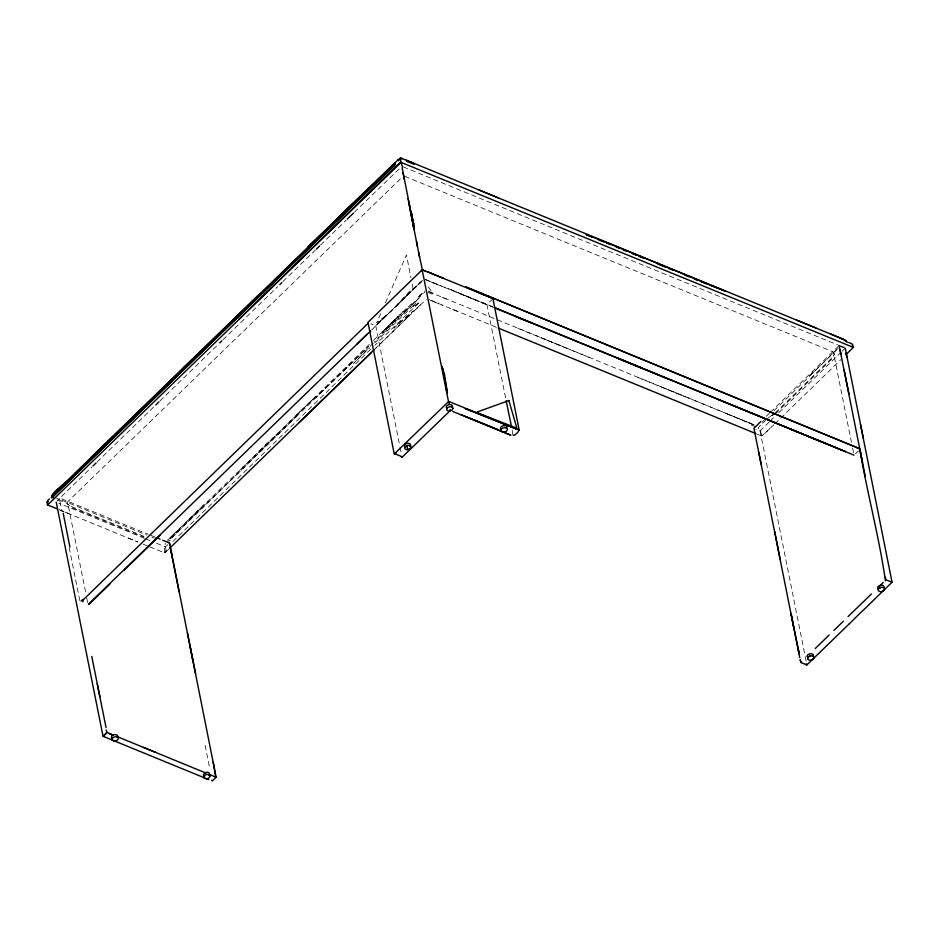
<?xml version="1.0" encoding="UTF-8"?>
<svg xmlns="http://www.w3.org/2000/svg" width="939" height="939" viewBox="0 0 939 939"><rect width="100%" height="100%" fill="white"/><g stroke="black" fill="none" stroke-linecap="round" stroke-linejoin="round"><path stroke-width="0.7" stroke-dasharray="4.7 3.52" d="M149.735 546.862L164.795 552.907L164.384 549.245L165.393 543.505M512.647 434.417L512.248 430.203M169.9 540.899L170.053 540.148M380.694 313.591L376.598 322.922L387.114 314.459L376.903 324.378L387.173 314.753M385.377 302.933L406.446 254.974L410.953 277.709M165.957 550.618L164.818 552.684L164.114 552.555M762.538 435.496L760.074 435.332M760.555 425.179L758.243 427.621L760.637 432.621M418.747 296.888L424.862 290.867M168.891 549.01L164.795 552.907L165.98 551.698M397.115 305.105L406 296.137M492.987 298.743L486.684 304.482L425.308 279.599M352.583 362.161L315.668 397.702L368.698 346.409L167.518 541.873M369.309 344.378L177.166 531.005L170.1 537.988L170.276 538.845L177.365 532.084M170.276 538.845L296.877 416.059M403.277 311.443L381.856 332.406L398.406 316.584L398.559 317.335L382.056 333.333L419.029 298.226L374.403 341.96M405.742 319.107L409.615 315.293L375.518 348.451L426.259 299.341M769.827 428.607L761.834 436.013M376.95 324.824L397.021 305.222M420.32 304.94L413.442 311.607M167.283 540.336L204.115 504.771M240.419 469.57L315.469 396.774M762.104 422.045L765.039 419.193M838.14 348.111L809.066 376.375L816.496 369.438M841.262 352.078L776.506 414.932M842.26 351.104L845.241 348.205M61.481 496.531L91.881 467.023M97.128 461.929L154.782 405.965M160.029 400.883L218.728 343.897M222.919 339.824L277.674 286.665M282.909 281.583L315.363 250.079M320.598 244.997L346.409 219.949M354.402 212.191L400.53 167.635M421.118 281.806L375.905 325.622L370.952 323.838M371.68 329.906L420.954 281.97L387.138 314.894M373.452 340.352L407.362 307.499M411.493 303.684L407.467 307.804M407.643 308.661L403.664 312.816M411.705 304.729L425.038 291.806M373.358 342.97L353.627 363.381L369.778 347.723M374.896 342.758L416.094 302.828L412.679 307.417L419.933 301.9L374.884 345.259M167.835 544.597L165.44 546.862L152.47 541.58M370.752 349.132L171.403 542.942M766.165 416.376L769.311 413.324M770.356 412.315L839.149 345.552M773.971 410.754L838.116 348.428M766.6 419.592L769.511 416.775M775.191 412.925L830.815 358.944L834.806 353.686L831.567 359.285L775.708 413.512M769.17 422.057L760.121 430.778L755.872 429.1M770.226 421.036L775.461 415.954M773.806 424.792L762.186 435.978L760.097 430.766M774.816 423.806L841.074 359.461M855.464 453.807L858.446 450.92M400.413 178.844L67.561 501.907L85.907 593.753M296.618 414.979L315.492 396.845M259.105 451.354L277.909 433.302M391.469 322.993L398.359 316.396M188.845 519.49L204.15 504.842M170.053 537.801L177.166 531.005M422.057 281.066L405.73 296.431M422.444 280.468L397.056 304.811L412.925 287.663L412.08 283.39M164.795 552.907L166.086 551.709M418.665 296.548L423.196 292.569M762.656 423.266L765.637 420.531M774.088 413.735L769.64 416.939L774.487 414.193M429.041 299.682L434.311 301.689M751.599 425.273L756.153 426.987M442.058 297.311L447.164 299.259M431.13 300.515L496.942 327.5M151.789 537.12L154.325 538.094M55.072 497.517L57.972 498.644M425.379 279.54L445.016 287.463M432.339 282.428L438.677 284.904M742.209 420.308L755.954 425.707M434.358 301.877L442.997 305.41M589.786 357.712L541.169 337.782M661.901 387.173L751.411 423.724M727.291 414.122L742.221 420.167M517.905 328.321L565.595 347.712M637.91 377.49L685.728 396.939M751.27 423.876L753.594 424.827M452.739 309.412L458.889 311.912M755.202 433.349L761.869 436.013L760.226 435.285M64.791 512.037L70.096 514.196M403.183 166.872L838.398 345.212M404.791 176.332L833.374 351.949L851.509 442.68M492.987 306.853L447.868 288.379L472.775 298.954M459.617 293.555L493.339 307.382M428.841 291.759L756.048 425.613M427.773 292.44L433.243 294.682M61.692 498.82L148.256 534.291M58.159 499.748L67.268 503.48M144.054 536.369L72.726 507.142L67.092 503.75L72.15 507.741L143.796 537.096M144.406 538.282L58.758 503.163M145.756 538.833L151.132 541.04M150.815 535.336L154.782 536.967M61.997 500.205L146.766 535.054M59.439 509.807L137.904 542.014L126.284 537.237M143.162 544.162L147.165 545.805M472.833 298.954L486.648 304.647M59.591 509.842L63.465 511.497M426.329 279.881L428.489 280.843M428.536 291.078L432.996 293.25L427.257 285.597M486.918 304.494L505.851 399.239M165.44 546.862L166.226 551.416M205.113 745.366L209.244 766.048M79.792 600.608L69.193 547.625M852.577 448.056L853.704 453.654M760.038 430.778L806.789 664.307M375.741 325.669L399.732 445.743M400.014 447.175L401.446 454.323M59.943 501.356L61.904 511.133M86.764 598.037L88.184 605.139M400.648 321.69L393.946 328.192L413.395 310.903L400.648 321.69"/><path stroke-width="1.41" d="M884.01 587.309L883.81 586.241A3.228 2.113 -11.3 0 0 879.667 585.525L878.341 586.335A3.228 2.113 -11.3 0 0 878.305 588.941M501.015 430.485L501.25 429.369A3.216 2.101 -11.3 0 1 506.344 428.067A3.216 2.101 -11.3 0 1 505.616 431.611A3.216 2.101 -11.3 0 1 501.015 430.485L501.25 429.369M848.915 342.547L852.577 344.226L853.363 347.407L845.898 354.672M513.222 435.074C512.764 437.198 522.706 429.499 517.013 429.323L448.431 401.293L422.174 269.857L423.407 269.775M213.247 762.163L215.724 777.199M402.103 456.741L394.157 453.478L367.959 322.359L422.174 269.857M845.253 348.064L892.05 582.227L863.563 609.939A421.693 160.851 -29.2 0 0 849.466 623.684M57.22 508.856L47.619 504.959L46.973 502.412L47.666 500.886M53.429 497.811C45.436 494.395 76.564 476.871 75.32 472.798M211.651 780.239L212.249 780.978L215.324 778.055L215.935 775.825M404.862 447.469L404.967 448.819L406.669 449.769L410.66 448.466A3.216 2.101 -11.3 0 0 409.158 445.591C407.796 444.44 404.31 447.774 405.178 446.917M56.211 502.107L103.02 736.223L106.964 732.455L106.26 729.979M82.808 601.782L83.43 599.622L368.088 323.298M209.491 774.957L209.514 773.313L208.517 772.551A3.228 2.113 -11.3 0 0 205.371 772.609L203.399 774.511A3.228 2.113 -11.3 0 0 204.596 776.353M398.406 160.651L400.331 158.891L401.035 162.365L853.363 347.407L853.387 346.784M421.341 270.678L422.245 269.34L418.583 252.192M885.418 580.748C879.256 537.284 867.049 492.705 859.807 449.077M257.122 297.393L395.108 163.515L52.009 496.731L56.563 492.236M517.013 429.323L465.333 408.606L484.043 415.813M808.233 657.007L809.934 656.056L808.233 657.007L807.575 658.638A3.228 2.113 -11.3 0 0 809.876 660.176L811.531 660M845.898 341.174L846.086 340.434L844.396 339.683L406.329 160.193L400.636 158.01L398.195 159.618M801.566 661.702L800.85 662.558L806.883 664.906L849.408 623.684M104.722 734.92L106.964 732.455L112.762 734.85M879.045 586.793L883.176 582.473M394.31 453.936L448.713 401.469L449.229 404.286M48.089 500.252L49.321 498.973M162.717 540.218L169.454 543.024L179.126 591.875M63.512 484.266L56.422 491.273L56.598 492.13M379.649 178.727L395.155 163.679L394.99 162.823L307.863 247.215L338.122 217.836M829.16 634.987L815.24 648.544M833.902 630.433L843.351 621.266M75.46 473.831L108.267 442.011L90.672 459.148M357.02 344.144L367.079 334.296M258.014 295.539L56.457 491.085M183.246 369.332L202.131 350.951M160.217 535.171L123.702 570.619M760.93 421.47L753.935 428.278L799.77 657.664M92.938 466.002L96.083 462.95M155.827 404.944L158.973 401.892M219.773 342.876L221.874 340.845M279.763 284.634L281.864 282.604M316.42 249.07L319.553 246.018M347.407 218.987L353.404 213.153M57.725 500.557L59.333 499.008M370.635 330.915L88.548 604.129M169.759 548.153L374.45 349.461M299.107 422.597L371.433 352.418M871.451 593.988L848.023 616.606M183.07 368.229L201.991 349.918M389.216 169.501L395.119 163.586M239.879 314.33L258.19 296.63M89.041 604.293L109.886 584.081M450.027 410.777L402.573 456.8M108.114 440.978L398.218 159.7M90.555 458.009L108.22 441.001M394.521 454.124L396.27 452.751M767.762 419.803L854.067 455.169M81.071 601.042L82.902 599.399M395.706 166.496L400.483 162.424M47.361 504.489L48.652 503.351M51.61 496.038L52.866 494.959M409.24 205.031L419.569 257.133M812.305 659.706L813.479 658.802A3.228 2.113 -11.3 0 0 813.268 656.455A3.228 2.113 -11.3 0 0 809.923 656.056M879.374 588.049L880.899 587.462A3.216 2.101 -11.3 0 1 884.151 588.284A3.216 2.101 -11.3 0 1 883.517 590.807L882.848 591.206A3.063 1.948 -11.3 0 1 880.442 591.676L878.517 590.901A3.216 2.101 -11.3 0 1 879.374 588.049L880.899 587.462M48.288 501.637L46.973 502.412M51.269 497.447L51.891 497.247M450.567 410.531L449.957 409.474M400.836 159.02L400.131 158.116L400.8 158.914M846.52 341.902L847.8 342.148M465.521 416.611L510.863 435.203L460.697 414.557L498.456 429.804M104.417 736.469L103.184 736.329L208.74 779.593M421.857 270.045L425.156 270.855M400.66 158.151L402.315 158.609M108.901 733.429L112.598 735.049M427.245 271.723L430.837 273.003M856.708 447.657L859.126 448.572L465.779 286.911L856.767 447.422M422.35 269.81L492.881 298.473L519.22 430.144M604.505 241.675L586.159 234.562L592.521 237.285M892.05 582.227L885.982 579.844M701.116 281.794L706.328 283.813M710.224 285.327L725.835 291.395L605.855 242.239M452.739 411.47L460.544 414.592M206.075 773.102L117.058 736.563M210.395 774.898L216.228 777.269M430.848 273.155L443.689 278.331M479.043 292.898L492.94 298.485M514.76 316.15L845.57 451.612L494.337 307.417M406.54 161.238L414.087 164.302M767.679 419.686L718.441 399.615M827.142 444.077L790.603 429.182M530.629 322.629L494.677 307.933M479.148 190.03L498.421 197.906M796.495 320.07L815.815 327.957M597.685 239.41L604.141 242.051M632.076 253.507L636.126 255.162M638.825 256.265L644.213 258.471M657.734 264.012L665.868 267.345M668.58 268.46L672.653 270.127M684.848 275.127L688.921 276.794M694.344 279.012L697.055 280.127M840.37 346.057L844.032 347.559M498.245 328.04L755.273 433.349M143.397 747.35L155.51 752.315M606.794 243.131L610.773 244.762M616.078 246.945L620.069 248.577M622.721 249.668L626.7 251.3M642.757 368.581L617.51 358.064L668.087 378.992M156.097 537.507L160.076 539.127M830.686 334.049L844.267 339.754L839.689 337.77M413.888 163.409L406.341 160.299M851.532 346.198L853.293 346.972M844.619 340.704L846.321 341.456M401.258 456.906L401.845 457.199M53.241 496.837L51.645 495.851M209.937 775.485L208.599 774.605L210.172 776.283L208.564 778.29A3.216 2.101 -11.3 0 1 205.383 778.631L204.221 777.985A3.216 2.101 -11.3 0 1 204.244 775.849L205.418 774.945A3.216 2.101 -11.3 0 1 208.599 774.605M239.199 318.931L395.73 166.661L380.119 182.225M805.955 664.202L806.613 664.906L806.589 664.272M47.619 504.959L401.035 162.365L402.362 166.637M800.228 659.859L800.838 662.3M885.313 577.262L885.794 579.093M511.673 427.339L506.133 400.671M410.953 212.214L411.81 215.794L411.082 212.167M797.751 647.487L799.242 653.849L791.084 613.895L793.619 626.818M412.632 219.327L412.092 216.968L412.679 219.315M445.544 386.845L446.095 389.227M865.277 476.425L839.149 345.552M408.101 198.61L414.263 229.386L402.15 167.717M411.798 214.632L411.282 212.214L411.681 214.597M412.092 217.097L414.287 227.449M849.067 394.38L844.114 369.907M169.454 543.024L169.853 544.925M106.048 727.584L91.776 656.431M860.476 424.205L863.258 437.926M170.382 547.578L215.606 774.534M187.413 632.839L195.594 673.838M63.195 513.257L69.909 546.991M171.203 551.721L172.459 558.071M97.292 683.792L99.851 696.715M774.722 531.662L780.098 559.116M758.865 452.657L761.095 464.089M410.46 211.334L414.029 229.398L412.972 223.494M859.936 449.088L862.565 462.739M403.054 172.893L404.286 179.326M190.148 646.513L192.753 660.117M840.123 350.141L840.863 354.285M416.447 240.924L417.479 246.711M806.789 664.307L806.883 664.906M800.286 659.929L800.451 661.068M846.156 352.782L846.755 357.149M407.115 445.72L407.503 449.758M111.835 738.136A3.228 2.113 -11.3 0 1 114.006 734.744A3.228 2.113 -11.3 0 1 117.762 736.716M410.003 446.553A3.228 2.113 -11.3 0 0 409.451 443.619L407.925 443.361A3.228 2.113 -11.3 0 0 404.967 444.487L404.533 446.659A3.228 2.113 -11.3 0 0 405.202 447.281M452.352 407.256A3.228 2.113 -11.3 0 0 452.575 406.693L451.964 405.178A3.228 2.113 -11.3 0 0 448.619 404.779A3.228 2.113 -11.3 0 0 446.26 406.81L446.459 407.89A3.228 2.113 -11.3 0 0 447.14 408.512M506.673 428.207A3.228 2.113 -11.3 0 0 505.698 425.801L503.351 425.625L501.226 426.67A3.228 2.113 -11.3 0 0 500.769 428.841M813.045 656.631A3.228 2.113 -11.3 0 0 810.744 653.697L809.101 654.014A3.228 2.113 -11.3 0 0 808.338 657.769M111.976 738.723L112.105 740.073L113.807 741.035A3.216 2.101 -11.3 0 0 116.964 740.425L117.974 739.439A3.216 2.101 -11.3 0 0 117.164 737.115A3.216 2.101 -11.3 0 0 113.478 737.268L111.976 738.723M453.009 408.301L451.765 410.402L448.607 411.024A3.216 2.101 -11.3 0 1 446.776 409.803L447.117 408.148A3.216 2.101 -11.3 0 1 451.459 406.904L453.009 408.301M395.26 164.313L51.903 497.717L395.26 164.313M292.24 263.202L275.737 279.411L308.039 248.072L292.24 263.202M367.172 189.678L338.099 217.883L367.172 189.678M338.275 218.74L323.309 233.388L353.287 204.303L338.275 218.74M508.879 400.566L477.282 411.963L477.423 412.749L516.919 428.207L508.879 400.566M444.499 374.403L442.116 366.456L447.398 392.866L444.499 374.403M413.665 223.987L413.183 221.674L413.63 223.987"/></g></svg>
